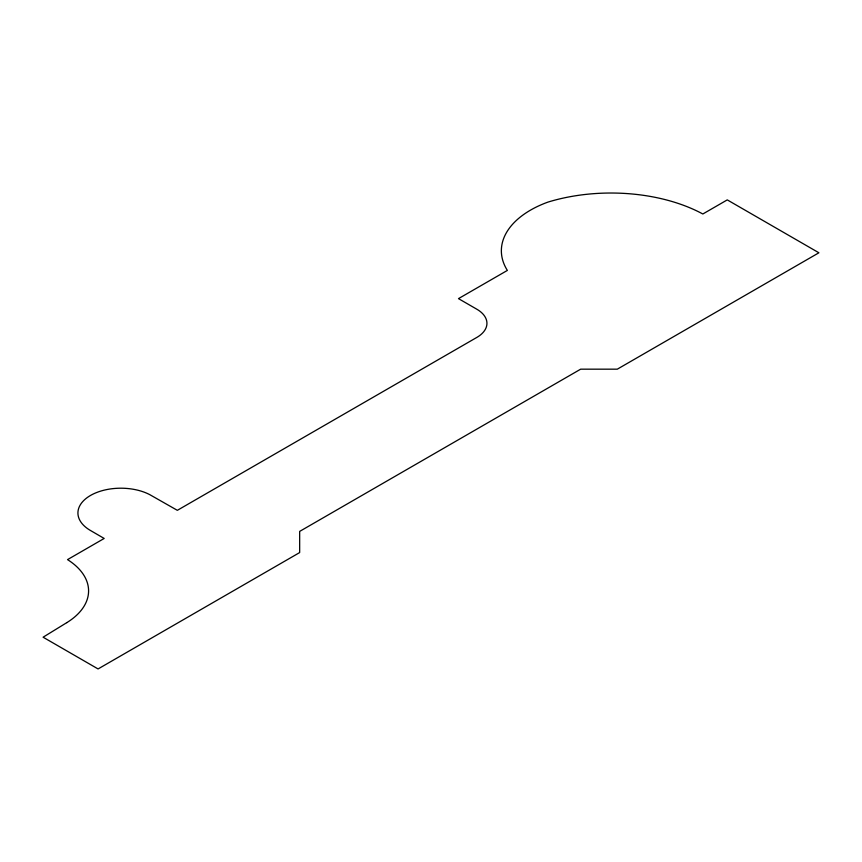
<?xml version="1.0" encoding="UTF-8"?>
<svg xmlns="http://www.w3.org/2000/svg" width="862" height="862" viewBox="0 0 862 862"><rect width="100%" height="100%" fill="white"/><g stroke="black" fill="none" stroke-linecap="round" stroke-linejoin="round"><path stroke-width="1.29" d="M66.816 622.633L43.1 637.201L98.074 668.944L299.664 552.564L299.664 531.401L580.665 369.173L617.311 369.173L818.9 252.781L727.269 199.887L702.832 213.991A134.278 77.526 0 0 0 547.898 202.117A99.561 57.485 0 0 0 507.362 270.42L458.487 298.629L476.815 309.21A34.555 19.955 0 0 1 476.815 337.43L177.346 510.326L149.859 494.702A42.938 24.782 0 0 0 89.713 495.93A42.938 24.782 0 0 0 90.801 530.68L104.183 538.459L67.538 559.621A80.263 46.343 0 0 1 66.816 622.633"/></g></svg>
